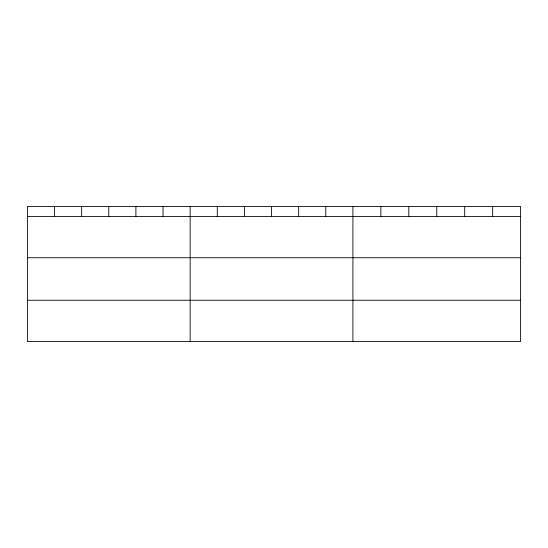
<?xml version="1.0" encoding="UTF-8"?>
<svg xmlns="http://www.w3.org/2000/svg" width="548" height="548" viewBox="0 0 548 548"><rect width="100%" height="100%" fill="white"/><g stroke="black" fill="none" stroke-linecap="round" stroke-linejoin="round"><path stroke-width="0.82" d="M520.6 257.745L520.6 206.5L27.4 206.5L27.4 341.5L520.6 341.5L520.6 257.745L27.4 257.745M27.4 216.501L520.6 216.501M27.4 300.249L520.6 300.249M492.652 206.5L492.652 216.501M464.704 206.5L464.704 216.501M436.756 206.5L436.756 216.501M408.808 206.5L408.808 216.501M380.86 206.5L380.86 216.501M352.912 206.5L352.912 341.5M325.786 206.5L325.786 216.501M298.66 206.5L298.66 216.501M271.534 206.5L271.534 216.501M244.408 206.5L244.408 216.501M217.282 206.5L217.282 216.501M190.156 206.5L190.156 341.5M163.03 206.5L163.03 216.501M135.904 206.5L135.904 216.501M108.778 206.5L108.778 216.501M81.652 206.5L81.652 216.501M54.526 206.5L54.526 216.501"/></g></svg>
